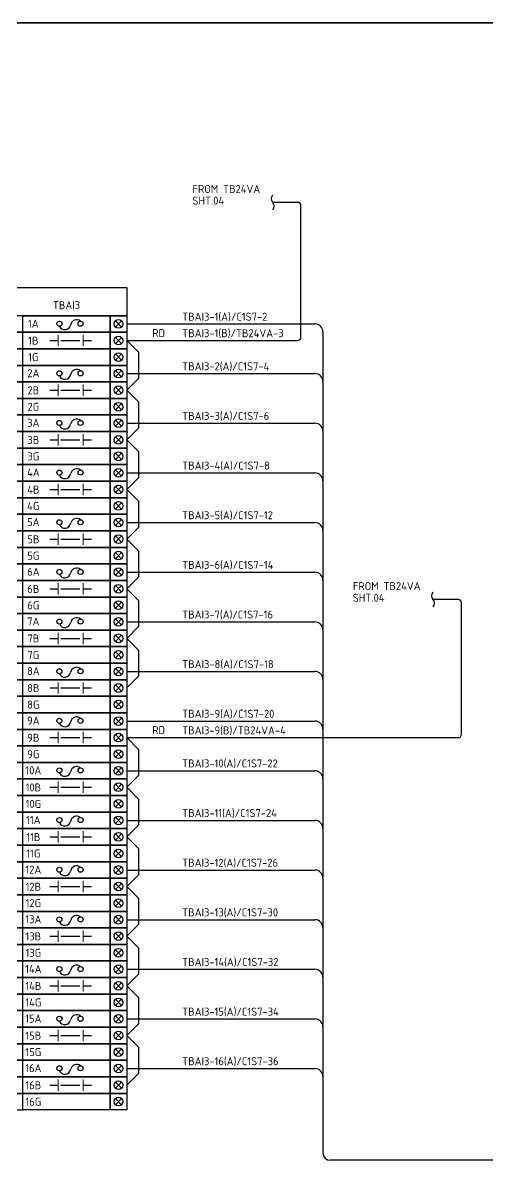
# Model space of a CAD drawing. Header units: inches. Extents: x 579627 to 667544, y 458630 to 507164.
# Drawn here: x 625004 to 625702, y 498167 to 499876 of the extents above; entities that cross this region are included whole.
import ezdxf
from ezdxf.enums import TextEntityAlignment as Align

# ---------------------------------------------------------------- set-up
doc = ezdxf.new("R2010")
doc.units = ezdxf.units.IN
doc.header["$MEASUREMENT"] = 0
doc.layers.add('HELPPOINT', color=7, linetype='Continuous')
doc.layers.add('power', color=7, linetype='Continuous')
doc.styles.add('HTX11', font='O8111901')
doc.styles.add('ISO3098B', font='ISO3098B.shx')

# ---------------------------------------------------------------- blocks, each defined once
blk = doc.blocks.new('TPA')
at = {"layer": 'HELPPOINT', "color": 4, "lineweight": 35}
blk.add_line((562706.8, 505019.3), (567131, 505019.3), dxfattribs=at)
blk.add_line((562706.8, 505019.3), (567131, 505019.3), dxfattribs=at)
at = {"style": 'HTX11'}
for tag, p in [('A', (566704.3, 502037.1)), ('B', (567038.2, 501963.3))]:
    blk.add_attdef(tag, text='', height=16.8, dxfattribs=at).set_placement(p, align=Align.MIDDLE_CENTER)

msp = doc.modelspace()

# ---------------------------------------------------------------- linework, layer by layer
at = {"color": 1}
for p, q in [((625417.1, 499606.5), (625379.9, 499606.5)), ((625422.1, 499403.9), (625422.1, 499601.5)), ((625143.1, 499428.4), (625152.3, 499419.1)), ((625152.3, 499428.4), (625143.1, 499419.1)), ((625160.1, 499398.9), (625417.1, 499398.9)), ((625160.1, 499398.9), (625177.7, 499381.3)), ((625177.7, 499381.3), (625177.7, 499341.9)), ((625143.1, 499353.8), (625152.3, 499344.5)), ((625152.3, 499353.8), (625143.1, 499344.5)), ((625160.1, 499324.3), (625177.7, 499341.9)), ((625160.1, 499324.3), (625177.7, 499306.7)), ((625177.7, 499306.7), (625177.7, 499267.3)), ((625143.1, 499279.2), (625152.3, 499270)), ((625152.3, 499279.2), (625143.1, 499270)), ((625160.1, 499249.7), (625177.7, 499267.3)), ((625160.1, 499249.7), (625177.7, 499232.1)), ((625177.7, 499232.1), (625177.7, 499192.7)), ((625143.1, 499204.6), (625152.3, 499195.4)), ((625152.3, 499204.6), (625143.1, 499195.4)), ((625160.1, 499175.1), (625177.7, 499192.7)), ((625160.1, 499175.1), (625177.7, 499157.6)), ((625177.7, 499157.6), (625177.7, 499118.1)), ((625143.1, 499130), (625152.3, 499120.8)), ((625152.3, 499130), (625143.1, 499120.8)), ((625160.1, 499100.6), (625177.7, 499118.1)), ((625160.1, 499100.6), (625177.7, 499083)), ((625177.7, 499083), (625177.7, 499043.5)), ((625143.1, 499055.5), (625152.3, 499046.2)), ((625152.3, 499055.5), (625143.1, 499046.2)), ((625160.1, 499026), (625177.7, 499043.5)), ((625160.1, 499026), (625177.7, 499008.4)), ((625177.7, 499008.4), (625177.7, 498969)), ((625658.3, 499009.8), (625621, 499009.8)), ((625663.3, 498807.2), (625663.3, 499004.8)), ((625143.1, 498980.9), (625152.3, 498971.6)), ((625152.3, 498980.9), (625143.1, 498971.6)), ((625160.1, 498951.4), (625177.7, 498969)), ((625160.1, 498951.4), (625177.7, 498933.8)), ((625177.7, 498933.8), (625177.7, 498894.4)), ((625143.1, 498906.3), (625152.3, 498897)), ((625152.3, 498906.3), (625143.1, 498897)), ((625160.1, 498876.8), (625177.7, 498894.4)), ((625143.1, 498831.7), (625152.3, 498822.4)), ((625152.3, 498831.7), (625143.1, 498822.4)), ((625160.1, 498802.2), (625177.7, 498784.6)), ((625160.1, 498802.2), (625658.3, 498802.2)), ((625177.7, 498784.6), (625177.7, 498745.2)), ((625143.1, 498757.1), (625152.3, 498747.9)), ((625152.3, 498757.1), (625143.1, 498747.9)), ((625160.1, 498727.6), (625177.7, 498745.2)), ((625160.1, 498727.6), (625177.7, 498710)), ((625177.7, 498710), (625177.7, 498670.6)), ((625143.1, 498682.5), (625152.3, 498673.3)), ((625152.3, 498682.5), (625143.1, 498673.3)), ((625160.1, 498653), (625177.7, 498670.6)), ((625160.1, 498653), (625177.7, 498635.5)), ((625177.7, 498635.5), (625177.7, 498596)), ((625143.1, 498607.9), (625152.3, 498598.7)), ((625152.3, 498607.9), (625143.1, 498598.7)), ((625160.1, 498578.5), (625177.7, 498596)), ((625160.1, 498578.5), (625177.7, 498560.9)), ((625177.7, 498560.9), (625177.7, 498521.5)), ((625143.1, 498533.4), (625152.3, 498524.1)), ((625152.3, 498533.4), (625143.1, 498524.1)), ((625160.1, 498503.9), (625177.7, 498521.5)), ((625160.1, 498503.9), (625177.7, 498486.3)), ((625177.7, 498486.3), (625177.7, 498446.9)), ((625143.1, 498458.8), (625152.3, 498449.5)), ((625152.3, 498458.8), (625143.1, 498449.5)), ((625160.1, 498429.3), (625177.7, 498446.9)), ((625160.1, 498429.3), (625177.7, 498411.7)), ((625177.7, 498411.7), (625177.7, 498372.3)), ((625143.1, 498384.2), (625152.3, 498374.9)), ((625152.3, 498384.2), (625143.1, 498374.9)), ((625160.1, 498354.7), (625177.7, 498372.3)), ((625160.1, 498354.7), (625177.7, 498337.1)), ((625177.7, 498337.1), (625177.7, 498297.7)), ((625143.1, 498309.6), (625152.3, 498300.4)), ((625152.3, 498309.6), (625143.1, 498300.4)), ((625160.1, 498280.1), (625177.7, 498297.7))]:
    msp.add_line(p, q, dxfattribs=at)
at = {"color": 4}
for p, q in [((625160.1, 499423.8), (625443.1, 499423.8)), ((625455.1, 499411.8), (625455.1, 498178.3)), ((625160.1, 499349.2), (625443.1, 499349.2)), ((625160.1, 499274.6), (625443.1, 499274.6)), ((625160.1, 499200), (625443.1, 499200)), ((625160.1, 499125.4), (625443.1, 499125.4)), ((625160.1, 499050.8), (625443.1, 499050.8)), ((625160.1, 498976.2), (625443.1, 498976.2)), ((625160.1, 498901.7), (625443.1, 498901.7)), ((625160.1, 498827.1), (625443.1, 498827.1)), ((625160.1, 498752.5), (625443.1, 498752.5)), ((625160.1, 498677.9), (625443.1, 498677.9)), ((625160.1, 498603.3), (625443.1, 498603.3)), ((625160.1, 498528.7), (625443.1, 498528.7)), ((625160.1, 498454.1), (625443.1, 498454.1)), ((625160.1, 498379.6), (625443.1, 498379.6)), ((625160.1, 498305), (625443.1, 498305)), ((626614.7, 498167.2), (625466.2, 498167.2))]:
    msp.add_line(p, q, dxfattribs=at)
at = {"color": 0, "lineweight": 9}
for p, q in [((625056.9, 499390.4), (625056.9, 499407.4)), ((625094.5, 499390.4), (625094.5, 499407.4)), ((625056.9, 499315.8), (625056.9, 499332.8)), ((625094.5, 499315.8), (625094.5, 499332.8)), ((625056.9, 499241.2), (625056.9, 499258.3)), ((625094.5, 499241.2), (625094.5, 499258.3)), ((625056.9, 499166.6), (625056.9, 499183.7)), ((625094.5, 499166.6), (625094.5, 499183.7)), ((625056.9, 499092), (625056.9, 499109.1)), ((625094.5, 499092), (625094.5, 499109.1)), ((625056.9, 499017.4), (625056.9, 499034.5)), ((625094.5, 499017.4), (625094.5, 499034.5)), ((625056.9, 498942.8), (625056.9, 498959.9)), ((625094.5, 498942.8), (625094.5, 498959.9)), ((625056.9, 498868.3), (625056.9, 498885.3)), ((625094.5, 498868.3), (625094.5, 498885.3)), ((625056.9, 498793.7), (625056.9, 498810.7)), ((625094.5, 498793.7), (625094.5, 498810.7)), ((625056.9, 498719.1), (625056.9, 498736.2)), ((625094.5, 498719.1), (625094.5, 498736.2)), ((625056.9, 498644.5), (625056.9, 498661.6)), ((625094.5, 498644.5), (625094.5, 498661.6)), ((625056.9, 498569.9), (625056.9, 498587)), ((625094.5, 498569.9), (625094.5, 498587)), ((625056.9, 498495.3), (625056.9, 498512.4)), ((625094.5, 498495.3), (625094.5, 498512.4)), ((625056.9, 498420.8), (625056.9, 498437.8)), ((625094.5, 498420.8), (625094.5, 498437.8)), ((625056.9, 498346.2), (625056.9, 498363.2)), ((625094.5, 498346.2), (625094.5, 498363.2)), ((625056.9, 498271.6), (625056.9, 498288.6)), ((625094.5, 498271.6), (625094.5, 498288.6))]:
    msp.add_line(p, q, dxfattribs=at)
at = {"color": 0}
for p, q in [((625143.1, 499403.5), (625152.3, 499394.3)), ((625152.3, 499403.5), (625143.1, 499394.3)), ((625044.4, 499398.9), (625056.9, 499398.9)), ((625060.9, 499398.9), (625089.5, 499398.9)), ((625094.5, 499398.9), (625107, 499398.9)), ((625044.4, 499324.3), (625056.9, 499324.3)), ((625060.9, 499324.3), (625089.5, 499324.3)), ((625094.5, 499324.3), (625107, 499324.3)), ((625143.1, 499328.9), (625152.3, 499319.7)), ((625152.3, 499328.9), (625143.1, 499319.7)), ((625044.4, 499249.7), (625056.9, 499249.7)), ((625060.9, 499249.7), (625089.5, 499249.7)), ((625094.5, 499249.7), (625107, 499249.7)), ((625143.1, 499254.3), (625152.3, 499245.1)), ((625152.3, 499254.3), (625143.1, 499245.1)), ((625143.1, 499179.8), (625152.3, 499170.5)), ((625152.3, 499179.8), (625143.1, 499170.5)), ((625044.4, 499175.1), (625056.9, 499175.1)), ((625060.9, 499175.1), (625089.5, 499175.1)), ((625094.5, 499175.1), (625107, 499175.1)), ((625044.4, 499100.6), (625056.9, 499100.6)), ((625060.9, 499100.6), (625089.5, 499100.6)), ((625094.5, 499100.6), (625107, 499100.6)), ((625143.1, 499105.2), (625152.3, 499095.9)), ((625152.3, 499105.2), (625143.1, 499095.9)), ((625044.4, 499026), (625056.9, 499026)), ((625060.9, 499026), (625089.5, 499026)), ((625094.5, 499026), (625107, 499026)), ((625143.1, 499030.6), (625152.3, 499021.3)), ((625152.3, 499030.6), (625143.1, 499021.3)), ((625044.4, 498951.4), (625056.9, 498951.4)), ((625060.9, 498951.4), (625089.5, 498951.4)), ((625094.5, 498951.4), (625107, 498951.4)), ((625143.1, 498956), (625152.3, 498946.8)), ((625152.3, 498956), (625143.1, 498946.8)), ((625044.4, 498876.8), (625056.9, 498876.8)), ((625060.9, 498876.8), (625089.5, 498876.8)), ((625094.5, 498876.8), (625107, 498876.8)), ((625143.1, 498881.4), (625152.3, 498872.2)), ((625152.3, 498881.4), (625143.1, 498872.2)), ((625143.1, 498806.8), (625152.3, 498797.6)), ((625152.3, 498806.8), (625143.1, 498797.6)), ((625044.4, 498802.2), (625056.9, 498802.2)), ((625060.9, 498802.2), (625089.5, 498802.2)), ((625094.5, 498802.2), (625107, 498802.2)), ((625044.4, 498727.6), (625056.9, 498727.6)), ((625060.9, 498727.6), (625089.5, 498727.6)), ((625094.5, 498727.6), (625107, 498727.6)), ((625143.1, 498732.3), (625152.3, 498723)), ((625152.3, 498732.3), (625143.1, 498723)), ((625044.4, 498653), (625056.9, 498653)), ((625060.9, 498653), (625089.5, 498653)), ((625094.5, 498653), (625107, 498653)), ((625143.1, 498657.7), (625152.3, 498648.4)), ((625152.3, 498657.7), (625143.1, 498648.4)), ((625143.1, 498583.1), (625152.3, 498573.8)), ((625152.3, 498583.1), (625143.1, 498573.8)), ((625044.4, 498578.5), (625056.9, 498578.5)), ((625060.9, 498578.5), (625089.5, 498578.5)), ((625094.5, 498578.5), (625107, 498578.5)), ((625044.4, 498503.9), (625056.9, 498503.9)), ((625060.9, 498503.9), (625089.5, 498503.9)), ((625094.5, 498503.9), (625107, 498503.9)), ((625143.1, 498508.5), (625152.3, 498499.2)), ((625152.3, 498508.5), (625143.1, 498499.2)), ((625044.4, 498429.3), (625056.9, 498429.3)), ((625060.9, 498429.3), (625089.5, 498429.3)), ((625094.5, 498429.3), (625107, 498429.3)), ((625143.1, 498433.9), (625152.3, 498424.7)), ((625152.3, 498433.9), (625143.1, 498424.7)), ((625143.1, 498359.3), (625152.3, 498350.1)), ((625152.3, 498359.3), (625143.1, 498350.1)), ((625044.4, 498354.7), (625056.9, 498354.7)), ((625060.9, 498354.7), (625089.5, 498354.7)), ((625094.5, 498354.7), (625107, 498354.7)), ((625044.4, 498280.1), (625056.9, 498280.1)), ((625060.9, 498280.1), (625089.5, 498280.1)), ((625094.5, 498280.1), (625107, 498280.1)), ((625143.1, 498284.7), (625152.3, 498275.5)), ((625152.3, 498284.7), (625143.1, 498275.5))]:
    msp.add_line(p, q, dxfattribs=at)
at = {"color": 3}
for p, q in [((625143.1, 499378.7), (625152.3, 499369.4)), ((625152.3, 499378.7), (625143.1, 499369.4)), ((625143.1, 499304.1), (625152.3, 499294.8)), ((625152.3, 499304.1), (625143.1, 499294.8)), ((625143.1, 499229.5), (625152.3, 499220.2)), ((625152.3, 499229.5), (625143.1, 499220.2)), ((625143.1, 499154.9), (625152.3, 499145.7)), ((625152.3, 499154.9), (625143.1, 499145.7)), ((625143.1, 499080.3), (625152.3, 499071.1)), ((625152.3, 499080.3), (625143.1, 499071.1)), ((625143.1, 499005.7), (625152.3, 498996.5)), ((625152.3, 499005.7), (625143.1, 498996.5)), ((625143.1, 498931.1), (625152.3, 498921.9)), ((625152.3, 498931.1), (625143.1, 498921.9)), ((625143.1, 498856.6), (625152.3, 498847.3)), ((625152.3, 498856.6), (625143.1, 498847.3)), ((625143.1, 498782), (625152.3, 498772.7)), ((625152.3, 498782), (625143.1, 498772.7)), ((625143.1, 498707.4), (625152.3, 498698.1)), ((625152.3, 498707.4), (625143.1, 498698.1)), ((625143.1, 498632.8), (625152.3, 498623.6)), ((625152.3, 498632.8), (625143.1, 498623.6)), ((625143.1, 498558.2), (625152.3, 498549)), ((625152.3, 498558.2), (625143.1, 498549)), ((625143.1, 498483.6), (625152.3, 498474.4)), ((625152.3, 498483.6), (625143.1, 498474.4)), ((625143.1, 498409), (625152.3, 498399.8)), ((625152.3, 498409), (625143.1, 498399.8)), ((625143.1, 498334.5), (625152.3, 498325.2)), ((625152.3, 498334.5), (625143.1, 498325.2)), ((625143.1, 498259.9), (625152.3, 498250.6)), ((625152.3, 498259.9), (625143.1, 498250.6))]:
    msp.add_line(p, q, dxfattribs=at)
at = {"color": 1}
for points in [[(625379.9, 499595.4, 0.351), (625379.9, 499606.5, -0.351), (625379.9, 499617.6, 2.081666)], [(625621, 498998.7, 0.351), (625621, 499009.8, -0.351), (625621, 499020.9, 2.081666)]]:
    msp.add_lwpolyline(points, format="xyb", dxfattribs=at)
at = {"color": 4}
msp.add_lwpolyline([(624978.8, 499478.7), (625160.1, 499478.7), (625160.1, 499436.2), (624978.8, 499436.2)], close=True, dxfattribs=at)
at = {"color": 0, "const_width": 0.3}
for points in [[(624978.8, 499436.2), (625160.1, 499436.2), (625160.1, 499361.6), (624978.8, 499361.6), (624978.8, 499436.2)], [(624978.8, 499361.6), (625160.1, 499361.6), (625160.1, 499287), (624978.8, 499287), (624978.8, 499361.6)], [(624978.8, 499287), (625160.1, 499287), (625160.1, 499212.4), (624978.8, 499212.4), (624978.8, 499287)], [(624978.8, 499212.4), (625160.1, 499212.4), (625160.1, 499137.8), (624978.8, 499137.8), (624978.8, 499212.4)], [(624978.8, 499137.8), (625160.1, 499137.8), (625160.1, 499063.3), (624978.8, 499063.3), (624978.8, 499137.8)], [(624978.8, 499063.3), (625160.1, 499063.3), (625160.1, 498988.7), (624978.8, 498988.7), (624978.8, 499063.3)], [(624978.8, 498988.7), (625160.1, 498988.7), (625160.1, 498914.1), (624978.8, 498914.1), (624978.8, 498988.7)], [(624978.8, 498914.1), (625160.1, 498914.1), (625160.1, 498839.5), (624978.8, 498839.5), (624978.8, 498914.1)], [(624978.8, 498839.5), (625160.1, 498839.5), (625160.1, 498764.9), (624978.8, 498764.9), (624978.8, 498839.5)], [(624978.8, 498764.9), (625160.1, 498764.9), (625160.1, 498690.3), (624978.8, 498690.3), (624978.8, 498764.9)], [(624978.8, 498690.3), (625160.1, 498690.3), (625160.1, 498615.7), (624978.8, 498615.7), (624978.8, 498690.3)], [(624978.8, 498615.7), (625160.1, 498615.7), (625160.1, 498541.2), (624978.8, 498541.2), (624978.8, 498615.7)], [(624978.8, 498541.2), (625160.1, 498541.2), (625160.1, 498466.6), (624978.8, 498466.6), (624978.8, 498541.2)], [(624978.8, 498466.6), (625160.1, 498466.6), (625160.1, 498392), (624978.8, 498392), (624978.8, 498466.6)], [(624978.8, 498392), (625160.1, 498392), (625160.1, 498317.4), (624978.8, 498317.4), (624978.8, 498392)], [(624978.8, 498317.4), (625160.1, 498317.4), (625160.1, 498242.8), (624978.8, 498242.8), (624978.8, 498317.4)]]:
    msp.add_lwpolyline(points, dxfattribs=at)
at = {"color": 1}
for points in [[(625003.6, 499436.2), (624978.8, 499436.2), (624978.8, 499411.3), (625003.6, 499411.3)], [(625003.6, 499436.2), (625135.2, 499436.2), (625135.2, 499411.3), (625003.6, 499411.3)], [(625135.2, 499436.2), (625160.1, 499436.2), (625160.1, 499411.3), (625135.2, 499411.3)], [(625003.6, 499361.6), (624978.8, 499361.6), (624978.8, 499336.7), (625003.6, 499336.7)], [(625003.6, 499361.6), (625135.2, 499361.6), (625135.2, 499336.7), (625003.6, 499336.7)], [(625135.2, 499361.6), (625160.1, 499361.6), (625160.1, 499336.7), (625135.2, 499336.7)], [(625003.6, 499287), (624978.8, 499287), (624978.8, 499262.2), (625003.6, 499262.2)], [(625003.6, 499287), (625135.2, 499287), (625135.2, 499262.2), (625003.6, 499262.2)], [(625135.2, 499287), (625160.1, 499287), (625160.1, 499262.2), (625135.2, 499262.2)], [(625003.6, 499212.4), (624978.8, 499212.4), (624978.8, 499187.6), (625003.6, 499187.6)], [(625003.6, 499212.4), (625135.2, 499212.4), (625135.2, 499187.6), (625003.6, 499187.6)], [(625135.2, 499212.4), (625160.1, 499212.4), (625160.1, 499187.6), (625135.2, 499187.6)], [(625003.6, 499137.8), (624978.8, 499137.8), (624978.8, 499113), (625003.6, 499113)], [(625003.6, 499137.8), (625135.2, 499137.8), (625135.2, 499113), (625003.6, 499113)], [(625135.2, 499137.8), (625160.1, 499137.8), (625160.1, 499113), (625135.2, 499113)], [(625003.6, 499063.3), (624978.8, 499063.3), (624978.8, 499038.4), (625003.6, 499038.4)], [(625003.6, 499063.3), (625135.2, 499063.3), (625135.2, 499038.4), (625003.6, 499038.4)], [(625135.2, 499063.3), (625160.1, 499063.3), (625160.1, 499038.4), (625135.2, 499038.4)], [(625003.6, 498988.7), (624978.8, 498988.7), (624978.8, 498963.8), (625003.6, 498963.8)], [(625003.6, 498988.7), (625135.2, 498988.7), (625135.2, 498963.8), (625003.6, 498963.8)], [(625135.2, 498988.7), (625160.1, 498988.7), (625160.1, 498963.8), (625135.2, 498963.8)], [(625003.6, 498914.1), (624978.8, 498914.1), (624978.8, 498889.2), (625003.6, 498889.2)], [(625003.6, 498914.1), (625135.2, 498914.1), (625135.2, 498889.2), (625003.6, 498889.2)], [(625135.2, 498914.1), (625160.1, 498914.1), (625160.1, 498889.2), (625135.2, 498889.2)], [(625003.6, 498839.5), (624978.8, 498839.5), (624978.8, 498814.6), (625003.6, 498814.6)], [(625003.6, 498839.5), (625135.2, 498839.5), (625135.2, 498814.6), (625003.6, 498814.6)], [(625135.2, 498839.5), (625160.1, 498839.5), (625160.1, 498814.6), (625135.2, 498814.6)], [(625003.6, 498764.9), (624978.8, 498764.9), (624978.8, 498740.1), (625003.6, 498740.1)], [(625003.6, 498764.9), (625135.2, 498764.9), (625135.2, 498740.1), (625003.6, 498740.1)], [(625135.2, 498764.9), (625160.1, 498764.9), (625160.1, 498740.1), (625135.2, 498740.1)], [(625003.6, 498690.3), (624978.8, 498690.3), (624978.8, 498665.5), (625003.6, 498665.5)], [(625003.6, 498690.3), (625135.2, 498690.3), (625135.2, 498665.5), (625003.6, 498665.5)], [(625135.2, 498690.3), (625160.1, 498690.3), (625160.1, 498665.5), (625135.2, 498665.5)], [(625003.6, 498615.7), (624978.8, 498615.7), (624978.8, 498590.9), (625003.6, 498590.9)], [(625003.6, 498615.7), (625135.2, 498615.7), (625135.2, 498590.9), (625003.6, 498590.9)], [(625135.2, 498615.7), (625160.1, 498615.7), (625160.1, 498590.9), (625135.2, 498590.9)], [(625003.6, 498541.2), (624978.8, 498541.2), (624978.8, 498516.3), (625003.6, 498516.3)], [(625003.6, 498541.2), (625135.2, 498541.2), (625135.2, 498516.3), (625003.6, 498516.3)], [(625135.2, 498541.2), (625160.1, 498541.2), (625160.1, 498516.3), (625135.2, 498516.3)], [(625003.6, 498466.6), (624978.8, 498466.6), (624978.8, 498441.7), (625003.6, 498441.7)], [(625003.6, 498466.6), (625135.2, 498466.6), (625135.2, 498441.7), (625003.6, 498441.7)], [(625135.2, 498466.6), (625160.1, 498466.6), (625160.1, 498441.7), (625135.2, 498441.7)], [(625003.6, 498392), (624978.8, 498392), (624978.8, 498367.1), (625003.6, 498367.1)], [(625003.6, 498392), (625135.2, 498392), (625135.2, 498367.1), (625003.6, 498367.1)], [(625135.2, 498392), (625160.1, 498392), (625160.1, 498367.1), (625135.2, 498367.1)], [(625003.6, 498317.4), (624978.8, 498317.4), (624978.8, 498292.5), (625003.6, 498292.5)], [(625003.6, 498317.4), (625135.2, 498317.4), (625135.2, 498292.5), (625003.6, 498292.5)], [(625135.2, 498317.4), (625160.1, 498317.4), (625160.1, 498292.5), (625135.2, 498292.5)]]:
    msp.add_lwpolyline(points, close=True, dxfattribs=at)
at = {"color": 0}
for points in [[(625003.6, 499411.3), (624978.8, 499411.3), (624978.8, 499386.5), (625003.6, 499386.5)], [(625003.6, 499411.3), (625135.2, 499411.3), (625135.2, 499386.5), (625003.6, 499386.5)], [(625135.2, 499411.3), (625160.1, 499411.3), (625160.1, 499386.5), (625135.2, 499386.5)], [(625003.6, 499336.7), (624978.8, 499336.7), (624978.8, 499311.9), (625003.6, 499311.9)], [(625003.6, 499336.7), (625135.2, 499336.7), (625135.2, 499311.9), (625003.6, 499311.9)], [(625135.2, 499336.7), (625160.1, 499336.7), (625160.1, 499311.9), (625135.2, 499311.9)], [(625003.6, 499262.2), (624978.8, 499262.2), (624978.8, 499237.3), (625003.6, 499237.3)], [(625003.6, 499262.2), (625135.2, 499262.2), (625135.2, 499237.3), (625003.6, 499237.3)], [(625135.2, 499262.2), (625160.1, 499262.2), (625160.1, 499237.3), (625135.2, 499237.3)], [(625003.6, 499187.6), (624978.8, 499187.6), (624978.8, 499162.7), (625003.6, 499162.7)], [(625003.6, 499187.6), (625135.2, 499187.6), (625135.2, 499162.7), (625003.6, 499162.7)], [(625135.2, 499187.6), (625160.1, 499187.6), (625160.1, 499162.7), (625135.2, 499162.7)], [(625003.6, 499113), (624978.8, 499113), (624978.8, 499088.1), (625003.6, 499088.1)], [(625003.6, 499113), (625135.2, 499113), (625135.2, 499088.1), (625003.6, 499088.1)], [(625135.2, 499113), (625160.1, 499113), (625160.1, 499088.1), (625135.2, 499088.1)], [(625003.6, 499038.4), (624978.8, 499038.4), (624978.8, 499013.5), (625003.6, 499013.5)], [(625003.6, 499038.4), (625135.2, 499038.4), (625135.2, 499013.5), (625003.6, 499013.5)], [(625135.2, 499038.4), (625160.1, 499038.4), (625160.1, 499013.5), (625135.2, 499013.5)], [(625003.6, 498963.8), (624978.8, 498963.8), (624978.8, 498939), (625003.6, 498939)], [(625003.6, 498963.8), (625135.2, 498963.8), (625135.2, 498939), (625003.6, 498939)], [(625135.2, 498963.8), (625160.1, 498963.8), (625160.1, 498939), (625135.2, 498939)], [(625003.6, 498889.2), (624978.8, 498889.2), (624978.8, 498864.4), (625003.6, 498864.4)], [(625003.6, 498889.2), (625135.2, 498889.2), (625135.2, 498864.4), (625003.6, 498864.4)], [(625135.2, 498889.2), (625160.1, 498889.2), (625160.1, 498864.4), (625135.2, 498864.4)], [(625003.6, 498814.6), (624978.8, 498814.6), (624978.8, 498789.8), (625003.6, 498789.8)], [(625003.6, 498814.6), (625135.2, 498814.6), (625135.2, 498789.8), (625003.6, 498789.8)], [(625135.2, 498814.6), (625160.1, 498814.6), (625160.1, 498789.8), (625135.2, 498789.8)], [(625003.6, 498740.1), (624978.8, 498740.1), (624978.8, 498715.2), (625003.6, 498715.2)], [(625003.6, 498740.1), (625135.2, 498740.1), (625135.2, 498715.2), (625003.6, 498715.2)], [(625135.2, 498740.1), (625160.1, 498740.1), (625160.1, 498715.2), (625135.2, 498715.2)], [(625003.6, 498665.5), (624978.8, 498665.5), (624978.8, 498640.6), (625003.6, 498640.6)], [(625003.6, 498665.5), (625135.2, 498665.5), (625135.2, 498640.6), (625003.6, 498640.6)], [(625135.2, 498665.5), (625160.1, 498665.5), (625160.1, 498640.6), (625135.2, 498640.6)], [(625003.6, 498590.9), (624978.8, 498590.9), (624978.8, 498566), (625003.6, 498566)], [(625003.6, 498590.9), (625135.2, 498590.9), (625135.2, 498566), (625003.6, 498566)], [(625135.2, 498590.9), (625160.1, 498590.9), (625160.1, 498566), (625135.2, 498566)], [(625003.6, 498516.3), (624978.8, 498516.3), (624978.8, 498491.4), (625003.6, 498491.4)], [(625003.6, 498516.3), (625135.2, 498516.3), (625135.2, 498491.4), (625003.6, 498491.4)], [(625135.2, 498516.3), (625160.1, 498516.3), (625160.1, 498491.4), (625135.2, 498491.4)], [(625003.6, 498441.7), (624978.8, 498441.7), (624978.8, 498416.9), (625003.6, 498416.9)], [(625003.6, 498441.7), (625135.2, 498441.7), (625135.2, 498416.9), (625003.6, 498416.9)], [(625135.2, 498441.7), (625160.1, 498441.7), (625160.1, 498416.9), (625135.2, 498416.9)], [(625003.6, 498367.1), (624978.8, 498367.1), (624978.8, 498342.3), (625003.6, 498342.3)], [(625003.6, 498367.1), (625135.2, 498367.1), (625135.2, 498342.3), (625003.6, 498342.3)], [(625135.2, 498367.1), (625160.1, 498367.1), (625160.1, 498342.3), (625135.2, 498342.3)], [(625003.6, 498292.5), (624978.8, 498292.5), (624978.8, 498267.7), (625003.6, 498267.7)], [(625003.6, 498292.5), (625135.2, 498292.5), (625135.2, 498267.7), (625003.6, 498267.7)], [(625135.2, 498292.5), (625160.1, 498292.5), (625160.1, 498267.7), (625135.2, 498267.7)]]:
    msp.add_lwpolyline(points, close=True, dxfattribs=at)
at = {"color": 3}
for points in [[(625003.6, 499386.5), (624978.8, 499386.5), (624978.8, 499361.6), (625003.6, 499361.6)], [(625003.6, 499386.5), (625135.2, 499386.5), (625135.2, 499361.6), (625003.6, 499361.6)], [(625135.2, 499386.5), (625160.1, 499386.5), (625160.1, 499361.6), (625135.2, 499361.6)], [(625003.6, 499311.9), (624978.8, 499311.9), (624978.8, 499287), (625003.6, 499287)], [(625003.6, 499311.9), (625135.2, 499311.9), (625135.2, 499287), (625003.6, 499287)], [(625135.2, 499311.9), (625160.1, 499311.9), (625160.1, 499287), (625135.2, 499287)], [(625003.6, 499237.3), (624978.8, 499237.3), (624978.8, 499212.4), (625003.6, 499212.4)], [(625003.6, 499237.3), (625135.2, 499237.3), (625135.2, 499212.4), (625003.6, 499212.4)], [(625135.2, 499237.3), (625160.1, 499237.3), (625160.1, 499212.4), (625135.2, 499212.4)], [(625003.6, 499162.7), (624978.8, 499162.7), (624978.8, 499137.8), (625003.6, 499137.8)], [(625003.6, 499162.7), (625135.2, 499162.7), (625135.2, 499137.8), (625003.6, 499137.8)], [(625135.2, 499162.7), (625160.1, 499162.7), (625160.1, 499137.8), (625135.2, 499137.8)], [(625003.6, 499088.1), (624978.8, 499088.1), (624978.8, 499063.3), (625003.6, 499063.3)], [(625003.6, 499088.1), (625135.2, 499088.1), (625135.2, 499063.3), (625003.6, 499063.3)], [(625135.2, 499088.1), (625160.1, 499088.1), (625160.1, 499063.3), (625135.2, 499063.3)], [(625003.6, 499013.5), (624978.8, 499013.5), (624978.8, 498988.7), (625003.6, 498988.7)], [(625003.6, 499013.5), (625135.2, 499013.5), (625135.2, 498988.7), (625003.6, 498988.7)], [(625135.2, 499013.5), (625160.1, 499013.5), (625160.1, 498988.7), (625135.2, 498988.7)], [(625003.6, 498939), (624978.8, 498939), (624978.8, 498914.1), (625003.6, 498914.1)], [(625003.6, 498939), (625135.2, 498939), (625135.2, 498914.1), (625003.6, 498914.1)], [(625135.2, 498939), (625160.1, 498939), (625160.1, 498914.1), (625135.2, 498914.1)], [(625003.6, 498864.4), (624978.8, 498864.4), (624978.8, 498839.5), (625003.6, 498839.5)], [(625003.6, 498864.4), (625135.2, 498864.4), (625135.2, 498839.5), (625003.6, 498839.5)], [(625135.2, 498864.4), (625160.1, 498864.4), (625160.1, 498839.5), (625135.2, 498839.5)], [(625003.6, 498789.8), (624978.8, 498789.8), (624978.8, 498764.9), (625003.6, 498764.9)], [(625003.6, 498789.8), (625135.2, 498789.8), (625135.2, 498764.9), (625003.6, 498764.9)], [(625135.2, 498789.8), (625160.1, 498789.8), (625160.1, 498764.9), (625135.2, 498764.9)], [(625003.6, 498715.2), (624978.8, 498715.2), (624978.8, 498690.3), (625003.6, 498690.3)], [(625003.6, 498715.2), (625135.2, 498715.2), (625135.2, 498690.3), (625003.6, 498690.3)], [(625135.2, 498715.2), (625160.1, 498715.2), (625160.1, 498690.3), (625135.2, 498690.3)], [(625003.6, 498640.6), (624978.8, 498640.6), (624978.8, 498615.7), (625003.6, 498615.7)], [(625003.6, 498640.6), (625135.2, 498640.6), (625135.2, 498615.7), (625003.6, 498615.7)], [(625135.2, 498640.6), (625160.1, 498640.6), (625160.1, 498615.7), (625135.2, 498615.7)], [(625003.6, 498566), (624978.8, 498566), (624978.8, 498541.2), (625003.6, 498541.2)], [(625003.6, 498566), (625135.2, 498566), (625135.2, 498541.2), (625003.6, 498541.2)], [(625135.2, 498566), (625160.1, 498566), (625160.1, 498541.2), (625135.2, 498541.2)], [(625003.6, 498491.4), (624978.8, 498491.4), (624978.8, 498466.6), (625003.6, 498466.6)], [(625003.6, 498491.4), (625135.2, 498491.4), (625135.2, 498466.6), (625003.6, 498466.6)], [(625135.2, 498491.4), (625160.1, 498491.4), (625160.1, 498466.6), (625135.2, 498466.6)], [(625003.6, 498416.9), (624978.8, 498416.9), (624978.8, 498392), (625003.6, 498392)], [(625003.6, 498416.9), (625135.2, 498416.9), (625135.2, 498392), (625003.6, 498392)], [(625135.2, 498416.9), (625160.1, 498416.9), (625160.1, 498392), (625135.2, 498392)], [(625003.6, 498342.3), (624978.8, 498342.3), (624978.8, 498317.4), (625003.6, 498317.4)], [(625003.6, 498342.3), (625135.2, 498342.3), (625135.2, 498317.4), (625003.6, 498317.4)], [(625135.2, 498342.3), (625160.1, 498342.3), (625160.1, 498317.4), (625135.2, 498317.4)], [(625003.6, 498267.7), (624978.8, 498267.7), (624978.8, 498242.8), (625003.6, 498242.8)], [(625003.6, 498267.7), (625135.2, 498267.7), (625135.2, 498242.8), (625003.6, 498242.8)], [(625135.2, 498267.7), (625160.1, 498267.7), (625160.1, 498242.8), (625135.2, 498242.8)]]:
    msp.add_lwpolyline(points, close=True, dxfattribs=at)
at = {"color": 1}
for centre in [(625147.7, 499423.8), (625147.7, 499349.2), (625147.7, 499274.6), (625147.7, 499200), (625147.7, 499125.4), (625147.7, 499050.8), (625147.7, 498976.2), (625147.7, 498901.7), (625147.7, 498827.1), (625147.7, 498752.5), (625147.7, 498677.9), (625147.7, 498603.3), (625147.7, 498528.7), (625147.7, 498454.1), (625147.7, 498379.6), (625147.7, 498305)]:
    msp.add_circle(centre, 6.54, dxfattribs=at)
at = {"color": 0}
for centre in [(625147.7, 499398.9), (625147.7, 499324.3), (625147.7, 499249.7), (625147.7, 499175.1), (625147.7, 499100.6), (625147.7, 499026), (625147.7, 498951.4), (625147.7, 498876.8), (625147.7, 498802.2), (625147.7, 498727.6), (625147.7, 498653), (625147.7, 498578.5), (625147.7, 498503.9), (625147.7, 498429.3), (625147.7, 498354.7), (625147.7, 498280.1)]:
    msp.add_circle(centre, 6.54, dxfattribs=at)
at = {"color": 3}
for centre in [(625147.7, 499374), (625147.7, 499299.4), (625147.7, 499224.9), (625147.7, 499150.3), (625147.7, 499075.7), (625147.7, 499001.1), (625147.7, 498926.5), (625147.7, 498851.9), (625147.7, 498777.3), (625147.7, 498702.8), (625147.7, 498628.2), (625147.7, 498553.6), (625147.7, 498479), (625147.7, 498404.4), (625147.7, 498329.8), (625147.7, 498255.3)]:
    msp.add_circle(centre, 6.54, dxfattribs=at)
at = {"color": 1}
for centre, start, end in [((625417.1, 499601.5), 0, 90), ((625417.1, 499403.9), 270, 0), ((625658.3, 499004.8), 0, 90), ((625658.3, 498807.2), 270, 0)]:
    msp.add_arc(centre, 5, start, end, dxfattribs=at)
at = {"color": 4}
for centre, radius, start, end in [((625443.1, 499411.8), 12, 0, 90), ((625443.1, 499337.2), 12, 0, 90), ((625443.1, 499262.6), 12, 0, 90), ((625443.1, 499188), 12, 0, 90), ((625443.1, 499113.4), 12, 0, 90), ((625443.1, 499038.8), 12, 0, 90), ((625443.1, 498964.2), 12, 0, 90), ((625443.1, 498889.7), 12, 0, 90), ((625443.1, 498815.1), 12, 0, 90), ((625443.1, 498740.5), 12, 0, 90), ((625443.1, 498665.9), 12, 0, 90), ((625443.1, 498591.3), 12, 0, 90), ((625443.1, 498516.7), 12, 0, 90), ((625443.1, 498442.1), 12, 0, 90), ((625443.1, 498367.6), 12, 0, 90), ((625443.1, 498293), 12, 0, 90), ((625466.2, 498178.3), 11.1, 180.0002, 270), ((625466.2, 498178.3), 11.1, 180, 270)]:
    msp.add_arc(centre, radius, start, end, dxfattribs=at)
at = {"layer": 'power', "color": 1}
for centre in [(625058.7, 499424.1), (625090.6, 499424.1), (625058.7, 499349.6), (625090.6, 499349.6), (625058.7, 499275), (625090.6, 499275), (625058.7, 499200.4), (625090.6, 499200.4), (625058.7, 499125.8), (625090.6, 499125.8), (625058.7, 499051.2), (625090.6, 499051.2), (625058.7, 498976.6), (625090.6, 498976.6), (625058.7, 498902), (625090.6, 498902), (625058.7, 498827.5), (625090.6, 498827.5), (625058.7, 498752.9), (625090.6, 498752.9), (625058.7, 498678.3), (625090.6, 498678.3), (625058.7, 498603.7), (625090.6, 498603.7), (625058.7, 498529.1), (625090.6, 498529.1), (625058.7, 498454.5), (625090.6, 498454.5), (625058.7, 498379.9), (625090.6, 498379.9), (625058.7, 498305.4), (625090.6, 498305.4)]:
    msp.add_circle(centre, 3.81, dxfattribs=at)
for centre, radius, start, end in [((625066.9, 499424.3), 9.07, 206.1634, 346.0383), ((625084.8, 499420.8), 9.24, 51.1309, 171.3254), ((625084.8, 499346.2), 9.24, 51.1309, 171.3254), ((625066.9, 499349.8), 9.07, 206.1634, 346.0383), ((625066.9, 499275.2), 9.07, 206.1634, 346.0383), ((625084.8, 499271.6), 9.24, 51.1309, 171.3254), ((625066.9, 499200.6), 9.07, 206.1634, 346.0383), ((625084.8, 499197), 9.24, 51.1309, 171.3254), ((625084.8, 499122.4), 9.24, 51.1309, 171.3254), ((625066.9, 499126), 9.07, 206.1634, 346.0383), ((625066.9, 499051.4), 9.07, 206.1634, 346.0383), ((625084.8, 499047.8), 9.24, 51.1309, 171.3254), ((625066.9, 498976.8), 9.07, 206.1634, 346.0383), ((625084.8, 498973.2), 9.24, 51.1309, 171.3254), ((625084.8, 498898.7), 9.24, 51.1309, 171.3254), ((625066.9, 498902.2), 9.07, 206.1634, 346.0383), ((625066.9, 498827.7), 9.07, 206.1634, 346.0383), ((625084.8, 498824.1), 9.24, 51.1309, 171.3254), ((625084.8, 498749.5), 9.24, 51.1309, 171.3254), ((625066.9, 498753.1), 9.07, 206.1634, 346.0383), ((625084.8, 498674.9), 9.24, 51.1309, 171.3254), ((625066.9, 498678.5), 9.07, 206.1634, 346.0383), ((625066.9, 498603.9), 9.07, 206.1634, 346.0383), ((625084.8, 498600.3), 9.24, 51.1309, 171.3254), ((625084.8, 498525.7), 9.24, 51.1309, 171.3254), ((625066.9, 498529.3), 9.07, 206.1634, 346.0383), ((625066.9, 498454.7), 9.07, 206.1634, 346.0383), ((625084.8, 498451.1), 9.24, 51.1309, 171.3254), ((625066.9, 498380.1), 9.07, 206.1634, 346.0383), ((625084.8, 498376.6), 9.24, 51.1309, 171.3254), ((625084.8, 498302), 9.24, 51.1309, 171.3254), ((625066.9, 498305.6), 9.07, 206.1634, 346.0383)]:
    msp.add_arc(centre, radius, start, end, dxfattribs=at)

# ---------------------------------------------------------------- block references
at = {"xscale": 0.8800000000046566, "yscale": 0.8800000000046566, "zscale": 0.8800000000000001}
msp.add_blockref('TPA', (128557.9, 55459.4), dxfattribs=at)

# ---------------------------------------------------------------- texts
at = {"color": 1, "style": 'ISO3098B'}
for s, p in [('FROM TB24VA', (625259, 499620.6)), ('SHT.04', (625258.8, 499603.1)), ('RD', (625198.4, 499404.1)), ('TBAI3-1(B)/TB24VA-3', (625243.5, 499403.9)), ('FROM TB24VA', (625500.2, 499023.9)), ('SHT.04', (625499.9, 499006.4)), ('TBAI3-9(B)/TB24VA-4', (625243.5, 498807.2)), ('RD', (625198.4, 498807.5))]:
    msp.add_text(s, height=12, dxfattribs=at).set_placement(p)
at = {"color": 4, "style": 'ISO3098B'}
msp.add_text('TBAI3', height=12, dxfattribs=at).set_placement((625069.4, 499452), align=Align.MIDDLE_CENTER)
for s, p in [('TBAI3-1(A)/C1S7-2', (625243.5, 499428.7)), ('TBAI3-2(A)/C1S7-4', (625243.5, 499354.2)), ('TBAI3-3(A)/C1S7-6', (625243.5, 499279.6)), ('TBAI3-4(A)/C1S7-8', (625243.5, 499205)), ('TBAI3-5(A)/C1S7-12', (625243.5, 499130.4)), ('TBAI3-6(A)/C1S7-14', (625243.5, 499055.8)), ('TBAI3-7(A)/C1S7-16', (625243.5, 498981.2)), ('TBAI3-8(A)/C1S7-18', (625243.5, 498906.6)), ('TBAI3-9(A)/C1S7-20', (625243.5, 498832.1)), ('TBAI3-10(A)/C1S7-22', (625243.5, 498757.5)), ('TBAI3-11(A)/C1S7-24', (625243.5, 498682.9)), ('TBAI3-12(A)/C1S7-26', (625243.5, 498608.3)), ('TBAI3-13(A)/C1S7-30', (625243.5, 498533.7)), ('TBAI3-14(A)/C1S7-32', (625243.5, 498459.1)), ('TBAI3-15(A)/C1S7-34', (625243.5, 498384.5)), ('TBAI3-16(A)/C1S7-36', (625243.5, 498310))]:
    msp.add_text(s, height=12, dxfattribs=at).set_placement(p)
at = {"layer": 'power', "color": 0, "style": 'ISO3098B'}
for s, p in [('1A', (625019.6, 499424.3)), ('1B', (625019.6, 499398.7)), ('2A', (625019.6, 499349.8)), ('2B', (625019.6, 499324.1)), ('3A', (625019.6, 499275.2)), ('3B', (625019.6, 499249.5)), ('4A', (625019.6, 499200.6)), ('4B', (625019.6, 499174.9)), ('5A', (625019.6, 499126)), ('5B', (625019.6, 499100.3)), ('6A', (625019.6, 499051.4)), ('6B', (625019.6, 499025.7)), ('7A', (625019.6, 498976.8)), ('7B', (625019.6, 498951.2)), ('8A', (625019.6, 498902.2)), ('8B', (625019.6, 498876.6)), ('9A', (625019.6, 498827.7)), ('9B', (625019.6, 498802)), ('10A', (625019.6, 498753.1)), ('10B', (625019.6, 498727.4)), ('11A', (625019.6, 498678.5)), ('11B', (625019.6, 498652.8)), ('12A', (625019.6, 498603.9)), ('12B', (625019.6, 498578.2)), ('13A', (625019.6, 498529.3)), ('13B', (625019.6, 498503.6)), ('14A', (625019.6, 498454.7)), ('14B', (625019.6, 498429.1)), ('15A', (625019.6, 498380.1)), ('15B', (625019.6, 498354.5)), ('16A', (625019.6, 498305.6)), ('16B', (625019.6, 498279.9))]:
    msp.add_text(s, height=12.02, dxfattribs=at).set_placement(p, align=Align.MIDDLE_CENTER)
at = {"layer": 'power', "color": 3, "style": 'ISO3098B'}
for s, p in [('1G', (625019.6, 499373.9)), ('2G', (625019.6, 499299.3)), ('3G', (625019.6, 499224.8)), ('4G', (625019.6, 499150.2)), ('5G', (625019.6, 499075.6)), ('6G', (625019.6, 499001)), ('7G', (625019.6, 498926.4)), ('8G', (625019.6, 498851.8)), ('9G', (625019.6, 498777.3)), ('10G', (625019.6, 498702.7)), ('11G', (625019.6, 498628.1)), ('12G', (625019.6, 498553.5)), ('13G', (625019.6, 498478.9)), ('14G', (625019.6, 498404.3)), ('15G', (625019.6, 498329.7)), ('16G', (625019.6, 498255.2))]:
    msp.add_text(s, height=12.02, dxfattribs=at).set_placement(p, align=Align.MIDDLE_CENTER)

doc.saveas('drawing.dxf')
